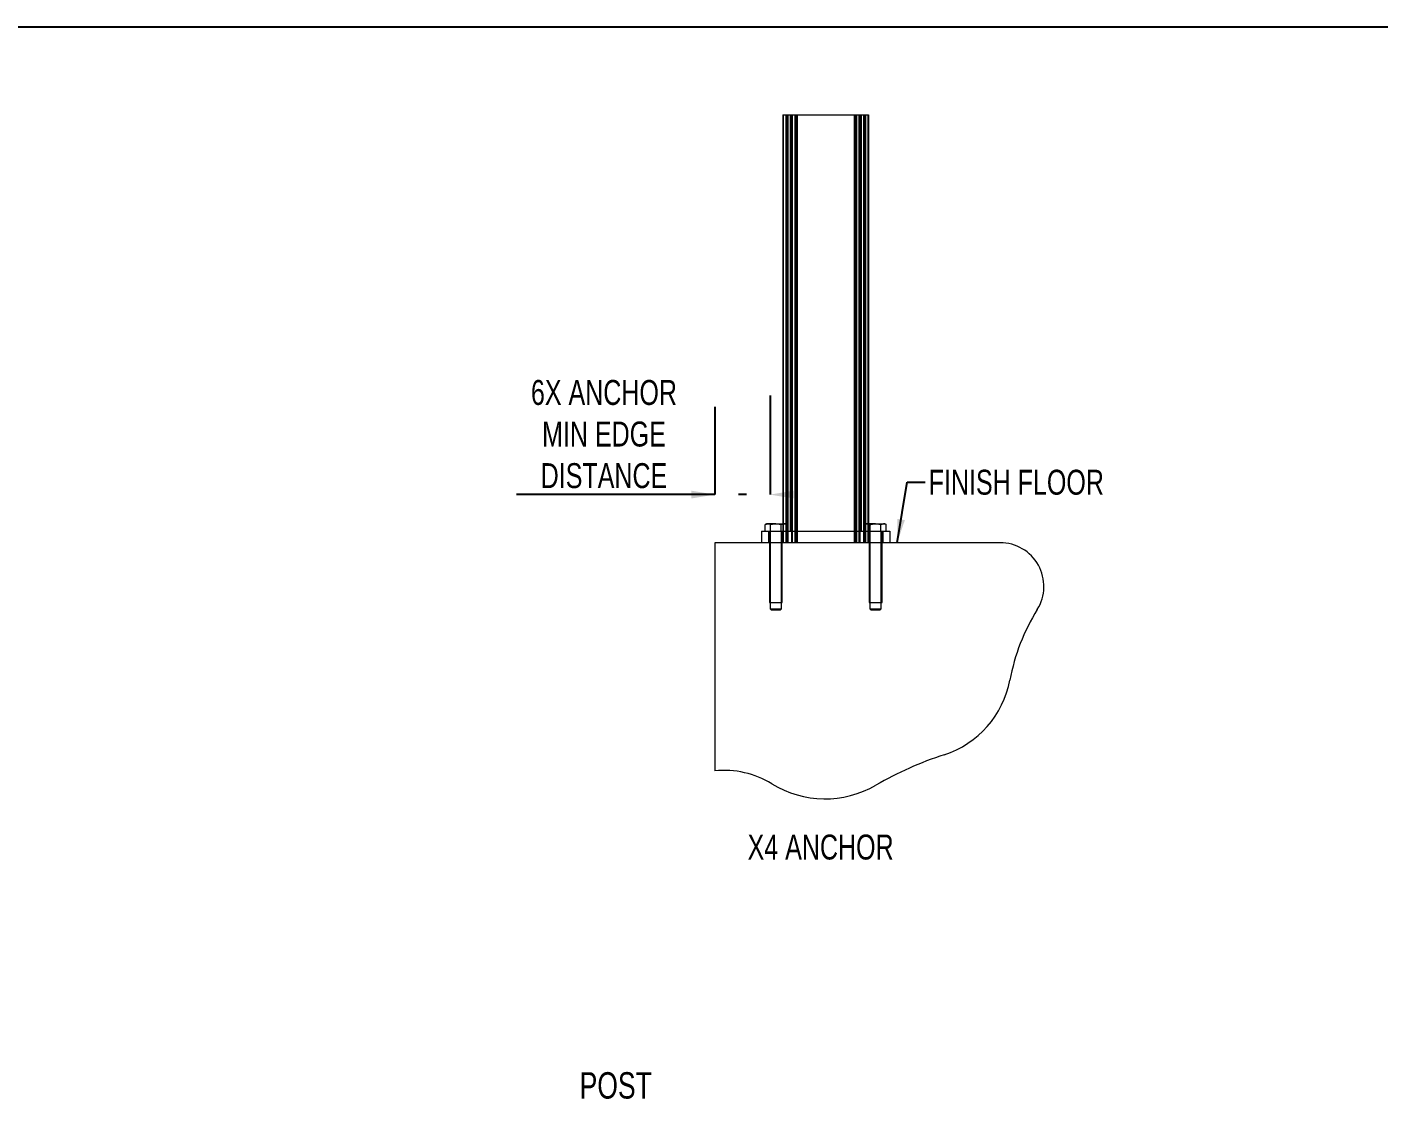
# Model space of a CAD drawing. Header units: inches. Extents: x 0.03 to 2.74, y 0.01 to 1.91.
# Drawn here: x 1.378 to 2.001, y 1.413 to 1.907 of the extents above; entities that cross this region are included whole.
import ezdxf
from ezdxf.lldxf.tags import DXFTag

# ---------------------------------------------------------------- set-up
doc = ezdxf.new("R2010")
doc.units = ezdxf.units.IN
doc.header["$MEASUREMENT"] = 0
doc.header["$PDSIZE"] = -1
doc.layers.add('SLD-0_0', color=7, linetype='Continuous')
doc.styles.add('SLDTEXTSTYLE0', font='TXT', dxfattribs={"width": 0.75})
tags = doc.linetypes.add('HIDDEN', pattern=[0.00625, 0.004167, -0.002083]).pattern_tags.tags
tags[6:7] = [DXFTag(74, 4), DXFTag(75, 0), DXFTag(340, '0'), DXFTag(46, 1.0), DXFTag(50, 0.0), DXFTag(44, 0.0), DXFTag(45, 0.0)]
tags[4:5] = [DXFTag(74, 4), DXFTag(75, 0), DXFTag(340, '0'), DXFTag(46, 1.0), DXFTag(50, 0.0), DXFTag(44, 0.0), DXFTag(45, 0.0)]
doc.dimstyles.new('SLDDIMSTYLE1', dxfattribs={"dimtxt": 0.18, "dimasz": 0.010833, "dimexe": 0, "dimexo": 0.0625, "dimgap": 0, "dimtad": 0, "dimtih": 1, "dimtoh": 1, "dimdec": 0, "dimrnd": 1e-09, "dimzin": 0, "dimdsep": 46, "dimtxsty": 'Standard', "dimsah": 1, "dimcen": 0.09, "dimadec": 0, "dimazin": 0, "dimtfac": 0.010833, "dimtdec": 0, "dimtofl": 0, "dimtmove": 0, "dimatfit": 3, "dimfxl": 1, "dimfrac": 2, "dimtolj": 1, "dimtzin": 0, "dimarcsym": 0})
doc.dimstyles.new('SLDDIMSTYLE12', dxfattribs={"dimtxt": 0.011483, "dimasz": 0.010833, "dimexe": 0, "dimexo": 0.0625, "dimgap": 0.002871, "dimtad": 1, "dimdec": 8, "dimlfac": 5, "dimrnd": 1e-09, "dimzin": 12, "dimdsep": 46, "dimlunit": 5, "dimtxsty": 'SLDTEXTSTYLE0', "dimsah": 1, "dimcen": 0.09, "dimadec": 0, "dimazin": 3, "dimtfac": 1, "dimtdec": 8, "dimtofl": 0, "dimtmove": 0, "dimatfit": 3, "dimfxl": 1, "dimfrac": 2, "dimtolj": 1, "dimtzin": 12, "dimarcsym": 0})

# ---------------------------------------------------------------- blocks, each defined once
blk = doc.blocks.new('*D80')
at = {"color": 0, "linetype": 'ByBlock', "lineweight": -2}
for p, q in [((1.72035, 1.73698), (1.72035, 1.69135)), ((1.69497, 1.73173), (1.69497, 1.69135)), ((1.69497, 1.69135), (1.60372, 1.69135)), ((1.70952, 1.69135), (1.7058, 1.69135))]:
    blk.add_line(p, q, dxfattribs=at)
at = {"color": 0, "linetype": 'ByBlock'}
for points in [[(1.69497, 1.69135), (1.68413, 1.69316), (1.68413, 1.68955)], [(1.72035, 1.69135), (1.73119, 1.69316), (1.73119, 1.68955)]]:
    blk.add_solid(points, dxfattribs=at)
at = {"layer": 'DEFPOINTS', "color": 0, "linetype": 'ByBlock'}
for p in [(1.72035, 1.67448), (1.69497, 1.66923)]:
    blk.add_point(p, dxfattribs=at)
at = {"color": 0, "linetype": 'ByBlock', "insert": (1.64393, 1.71914), "char_height": 0.011483, "attachment_point": 5, "style": 'SLDTEXTSTYLE0'}
blk.add_mtext('6X ANCHOR \\PMIN EDGE \\PDISTANCE', dxfattribs=at)

msp = doc.modelspace()

# ---------------------------------------------------------------- linework, layer by layer
at = {"linetype": 'Continuous', "lineweight": 15}
for p, q in [((1.72626045, 1.86607718), (1.72626045, 1.67795382)), ((1.72626045, 1.86607718), (1.72954129, 1.86607718)), ((1.72954129, 1.86607718), (1.72954129, 1.67447613)), ((1.72954129, 1.86607718), (1.76234969, 1.86607718)), ((1.76234969, 1.86607718), (1.76234969, 1.67447613)), ((1.76234969, 1.86607718), (1.76563053, 1.86607718)), ((1.76563053, 1.86607718), (1.76563053, 1.67795382)), ((1.71641793, 1.67447613), (1.71641793, 1.66922679)), ((1.71641793, 1.67447613), (1.71969877, 1.67447613)), ((1.71871452, 1.67795382), (1.7180547, 1.67757288)), ((1.7180547, 1.67757288), (1.71928593, 1.67795382)), ((1.7180547, 1.67447613), (1.7180547, 1.67757288)), ((1.71928593, 1.67795382), (1.71871452, 1.67795382)), ((1.72297961, 1.67795382), (1.71928593, 1.67795382)), ((1.71969877, 1.67447613), (1.71969877, 1.66922679)), ((1.71969877, 1.67447613), (1.77219221, 1.67447613)), ((1.72051715, 1.67447613), (1.72051715, 1.67757288)), ((1.72297961, 1.67795382), (1.72667328, 1.67795382)), ((1.72544206, 1.67757288), (1.72667328, 1.67795382)), ((1.72544206, 1.67447613), (1.72544206, 1.67757288)), ((1.7272447, 1.67795382), (1.72667328, 1.67795382)), ((1.72790451, 1.67757288), (1.7272447, 1.67795382)), ((1.72790451, 1.67447613), (1.72790451, 1.67757288)), ((1.76464627, 1.67795382), (1.76398646, 1.67757288)), ((1.76398646, 1.67757288), (1.76521769, 1.67795382)), ((1.76398646, 1.67447613), (1.76398646, 1.67757288)), ((1.76521769, 1.67795382), (1.76464627, 1.67795382)), ((1.76891137, 1.67795382), (1.76521769, 1.67795382)), ((1.76644891, 1.67447613), (1.76644891, 1.67757288)), ((1.76891137, 1.67795382), (1.77260504, 1.67795382)), ((1.77137382, 1.67757288), (1.77260504, 1.67795382)), ((1.77137382, 1.67447613), (1.77137382, 1.67757288)), ((1.77219221, 1.67447613), (1.77219221, 1.66922679)), ((1.77219221, 1.67447613), (1.77547305, 1.67447613)), ((1.77317646, 1.67795382), (1.77260504, 1.67795382)), ((1.77383627, 1.67757288), (1.77317646, 1.67795382)), ((1.77383627, 1.67447613), (1.77383627, 1.67757288)), ((1.77547305, 1.67447613), (1.77547305, 1.66922679)), ((1.69496642, 1.66922679), (1.69496642, 1.56423991)), ((1.82620001, 1.66922679), (1.69496642, 1.66922679))]:
    msp.add_line(p, q, dxfattribs=at)
at = {"linetype": 'HIDDEN', "lineweight": 0}
for p, q in [((1.72658853, 1.66922679), (1.72658853, 1.86607718)), ((1.72757278, 1.86607718), (1.72757278, 1.66922679)), ((1.72790087, 1.86607718), (1.72790087, 1.66922679)), ((1.72854141, 1.86607718), (1.72854141, 1.66922679)), ((1.72954129, 1.86607718), (1.72954129, 1.67447613)), ((1.73026232, 1.86607718), (1.73026232, 1.66922679)), ((1.73042605, 1.86607718), (1.73042605, 1.66922679)), ((1.73075429, 1.66922679), (1.73075429, 1.86607718)), ((1.73179, 1.86607718), (1.73179, 1.66922679)), ((1.73179826, 1.86607718), (1.73179826, 1.66922679)), ((1.73183787, 1.66922679), (1.73183787, 1.86607718)), ((1.73224243, 1.86607718), (1.73224243, 1.66922679)), ((1.7323216, 1.86607718), (1.7323216, 1.66922679)), ((1.73260196, 1.86607718), (1.73260196, 1.66922679)), ((1.73265808, 1.66922679), (1.73265808, 1.86607718)), ((1.7328986, 1.86607718), (1.7328986, 1.66922679)), ((1.75899237, 1.86607718), (1.75899237, 1.66922679)), ((1.75923289, 1.86607718), (1.75923289, 1.66922679)), ((1.75928901, 1.86607718), (1.75928901, 1.66922679)), ((1.75956937, 1.86607718), (1.75956937, 1.66922679)), ((1.75964854, 1.66922679), (1.75964854, 1.86607718)), ((1.7600531, 1.86607718), (1.7600531, 1.66922679)), ((1.76009272, 1.86607718), (1.76009272, 1.66922679)), ((1.76010097, 1.66922679), (1.76010097, 1.86607718)), ((1.76113668, 1.86607718), (1.76113668, 1.66922679)), ((1.76146492, 1.86607718), (1.76146492, 1.66922679)), ((1.76162865, 1.86607718), (1.76162865, 1.66922679)), ((1.76234969, 1.86607718), (1.76234969, 1.67447613)), ((1.76334956, 1.86607718), (1.76334956, 1.66922679)), ((1.76399011, 1.66922679), (1.76399011, 1.86607718)), ((1.76431819, 1.86607718), (1.76431819, 1.66922679)), ((1.76530244, 1.86607718), (1.76530244, 1.66922679)), ((1.72002685, 1.67447613), (1.72002685, 1.64166773)), ((1.72035494, 1.67447613), (1.72035494, 1.63883997)), ((1.72560428, 1.63883997), (1.72560428, 1.67447613)), ((1.72593236, 1.64166773), (1.72593236, 1.67447613)), ((1.72626045, 1.67795382), (1.72626045, 1.67447613)), ((1.72626045, 1.66922679), (1.72626045, 1.67447613)), ((1.76563053, 1.67795382), (1.76563053, 1.67447613)), ((1.76563053, 1.67447613), (1.76563053, 1.66922679)), ((1.76595861, 1.67447613), (1.76595861, 1.64166773)), ((1.76628669, 1.67447613), (1.76628669, 1.63883997)), ((1.77153604, 1.63883997), (1.77153604, 1.67447613)), ((1.77186412, 1.64166773), (1.77186412, 1.67447613)), ((1.72002685, 1.64166773), (1.72297961, 1.64166773)), ((1.72035494, 1.63883997), (1.72297961, 1.63883997)), ((1.72035494, 1.63883997), (1.72080802, 1.63838689)), ((1.72080802, 1.63838689), (1.72297961, 1.63838689)), ((1.72297961, 1.64166773), (1.72593236, 1.64166773)), ((1.72297961, 1.63883997), (1.72560428, 1.63883997)), ((1.72297961, 1.63838689), (1.72515119, 1.63838689)), ((1.72515119, 1.63838689), (1.72560428, 1.63883997)), ((1.76595861, 1.64166773), (1.76891137, 1.64166773)), ((1.76628669, 1.63883997), (1.76891137, 1.63883997)), ((1.76628669, 1.63883997), (1.76673978, 1.63838689)), ((1.76673978, 1.63838689), (1.76891137, 1.63838689)), ((1.76891137, 1.64166773), (1.77186412, 1.64166773)), ((1.76891137, 1.63883997), (1.77153604, 1.63883997)), ((1.76891137, 1.63838689), (1.77108295, 1.63838689)), ((1.77108295, 1.63838689), (1.77153604, 1.63883997))]:
    msp.add_line(p, q, dxfattribs=at)
at = {"linetype": 'Continuous', "lineweight": 15}
for centre, radius, start, end in [((1.82620001, 1.64907364), 0.02015315, 328.16229554, 90), ((1.92375544, 1.5884978), 0.09467931, 148.16229554, 169.3544733), ((1.78663864, 1.61427129), 0.04483875, 288.05469184, 349.3544733), ((1.85176493, 1.41448228), 0.16529711, 108.05469184, 120.00757751), ((1.69909597, 1.52210183), 0.04233994, 58.55514861, 95.59713883), ((1.74564617, 1.59822924), 0.0468918, 238.55514861, 300.00757751)]:
    msp.add_arc(centre, radius, start, end, dxfattribs=at)
for points, knots in [([(1.71928593, 1.67795382), (1.71931512, 1.67795344), (1.71973089, 1.67794802), (1.72013833, 1.67775362), (1.72051715, 1.67757288)], [0, 0, 0, 0, 0.070214766, 1, 1, 1, 1]), ([(1.72051715, 1.67757288), (1.72069658, 1.67762306), (1.72149861, 1.67784738), (1.72233237, 1.6779073), (1.72297961, 1.67795382)], [0, 0, 0, 0, 0.223713275, 1, 1, 1, 1]), ([(1.72297961, 1.67795382), (1.72318114, 1.67794924), (1.72401444, 1.67793031), (1.72482644, 1.67772701), (1.72544206, 1.67757288)], [0, 0, 0, 0, 0.241851417, 1, 1, 1, 1]), ([(1.72667328, 1.67795382), (1.72670248, 1.67795344), (1.72711825, 1.67794802), (1.72752568, 1.67775362), (1.72790451, 1.67757288)], [0, 0, 0, 0, 0.070214766, 1, 1, 1, 1]), ([(1.76521769, 1.67795382), (1.76524688, 1.67795344), (1.76566265, 1.67794802), (1.76607009, 1.67775362), (1.76644891, 1.67757288)], [0, 0, 0, 0, 0.070214766, 1, 1, 1, 1]), ([(1.76644891, 1.67757288), (1.76662834, 1.67762306), (1.76743037, 1.67784738), (1.76826413, 1.6779073), (1.76891137, 1.67795382)], [0, 0, 0, 0, 0.223713275, 1, 1, 1, 1]), ([(1.76891137, 1.67795382), (1.7691129, 1.67794924), (1.7699462, 1.67793031), (1.7707582, 1.67772701), (1.77137382, 1.67757288)], [0, 0, 0, 0, 0.241851417, 1, 1, 1, 1]), ([(1.77260504, 1.67795382), (1.77263424, 1.67795344), (1.77305001, 1.67794802), (1.77345744, 1.67775362), (1.77383627, 1.67757288)], [0, 0, 0, 0, 0.070214766, 1, 1, 1, 1])]:
    msp.add_open_spline(points, degree=3, knots=knots, dxfattribs=at)
at = {"layer": 'SLD-0_0'}
msp.add_line((2.73645497, 1.9065359), (0.02745091, 1.9065359), dxfattribs=at)

# ---------------------------------------------------------------- texts
at = {"layer": 'SLD-0_0', "attachment_point": 1, "style": 'SLDTEXTSTYLE0'}
for s, insert, char_height in [('FINISH FLOOR', (1.79335348, 1.70279033), 0.0114829396), ('X4 ANCHOR', (1.71002594, 1.53488683), 0.01148294), ('POST', (1.63274539, 1.42552936), 0.012152778)]:
    msp.add_mtext(s, dxfattribs=dict(at, insert=insert, char_height=char_height))

# ---------------------------------------------------------------- dimensions: what is measured, and where the dimension line sits
at = {"layer": 'SLD-0_0'}
dim = msp.add_linear_dim(base=(1.69496642, 1.69135318), p1=(1.72035494, 1.67447613), p2=(1.69496642, 1.66922679), text='6X ANCHOR \\PMIN EDGE \\PDISTANCE', dimstyle='SLDDIMSTYLE12', dxfattribs=at)
dim.commit()
dim.dimension.update_dxf_attribs({"geometry": '*D80', "text_midpoint": (1.64392844, 1.71914189)})

# ---------------------------------------------------------------- leaders
msp.add_leader([(1.77888063, 1.66922679), (1.7834416, 1.69705427), (1.79167776, 1.69705427)], dimstyle='SLDDIMSTYLE1', override={"dimscale": 1, "dimgap": 0, "dimtad": 0, "dimclrd": 0}, dxfattribs=at)

doc.saveas('drawing.dxf')
